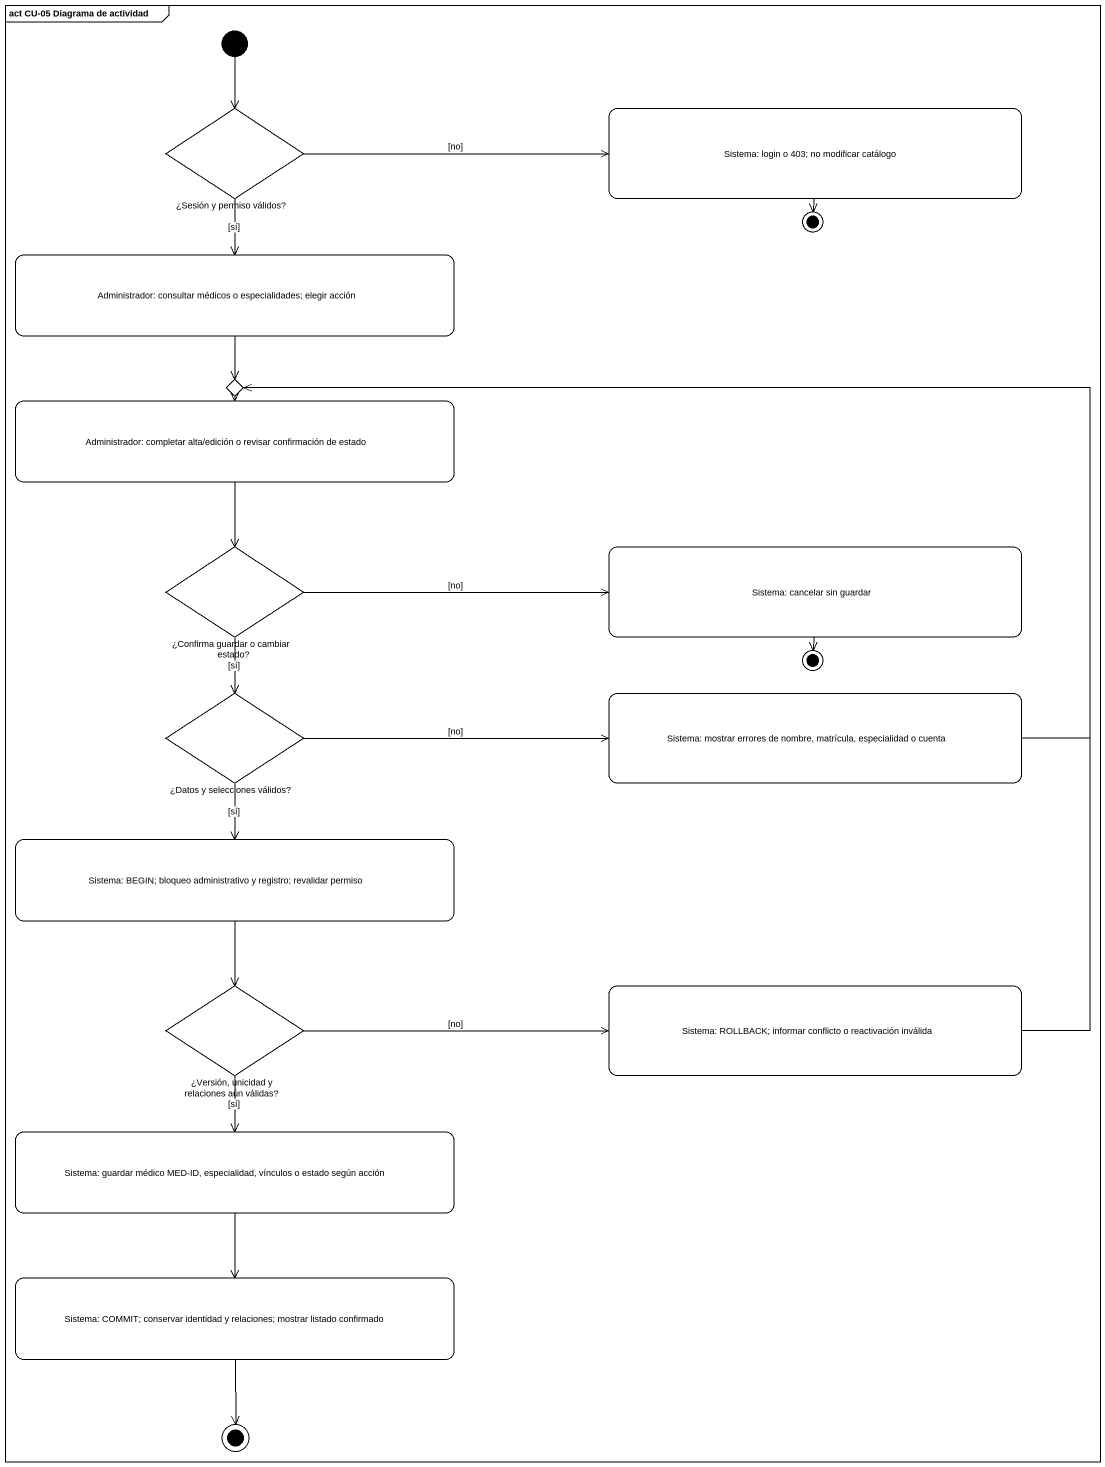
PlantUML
@startuml
mainframe act CU-05 Diagrama de actividad
hide empty description
state "¿Sesión y permiso válidos?" as Sesión_y_permiso_válidos <<choice>> #FFFFFF
state "Sistema: login o 403; no modificar catálogo" as Sistema_login_o_403_no #FFFFFF
state final1 <<end>> #FFFFFF
state "Administrador: consultar médicos o especialidades; elegir acción" as Administrador_consultar #FFFFFF
state "Administrador: completar alta/edición o revisar confirmación de estado" as Administrador_completar #FFFFFF
state choice1 <<choice>> #FFFFFF
state "¿Confirma guardar o cambiar estado?" as Confirma_guardar_o_cambiar <<choice>> #FFFFFF
state "Sistema: cancelar sin guardar" as Sistema_cancelar_sin_guardar #FFFFFF
state final2 <<end>> #FFFFFF
state "¿Datos y selecciones válidos?" as Datos_y_selecciones_válidos <<choice>> #FFFFFF
state "Sistema: mostrar errores de nombre, matrícula, especialidad o cuenta" as Sistema_mostrar_errores_de #FFFFFF
state "Sistema: BEGIN; bloqueo administrativo y registro; revalidar permiso" as Sistema_BEGIN_bloqueo #FFFFFF
state "¿Versión, unicidad y relaciones aún válidas?" as Versión_unicidad_y <<choice>> #FFFFFF
state "Sistema: ROLLBACK; informar conflicto o reactivación inválida" as Sistema_ROLLBACK_informar #FFFFFF
state "Sistema: guardar médico MED-ID, especialidad, vínculos o estado según acción" as Sistema_guardar_médico_MED #FFFFFF
state "Sistema: COMMIT; conservar identidad y relaciones; mostrar listado confirmado" as Sistema_COMMIT_conservar #FFFFFF
state final3 <<end>> #FFFFFF
[*] --> Sesión_y_permiso_válidos
Sesión_y_permiso_válidos -right-> Sistema_login_o_403_no : [no]
Sesión_y_permiso_válidos --> Administrador_consultar : [sí]
Sistema_login_o_403_no --> final1
Administrador_consultar --> choice1
Administrador_completar --> Confirma_guardar_o_cambiar
choice1 --> Administrador_completar
Confirma_guardar_o_cambiar -right-> Sistema_cancelar_sin_guardar : [no]
Confirma_guardar_o_cambiar --> Datos_y_selecciones_válidos : [sí]
Sistema_cancelar_sin_guardar --> final2
Datos_y_selecciones_válidos -right-> Sistema_mostrar_errores_de : [no]
Datos_y_selecciones_válidos --> Sistema_BEGIN_bloqueo : [sí]
Sistema_mostrar_errores_de -up-> choice1
Sistema_BEGIN_bloqueo --> Versión_unicidad_y
Versión_unicidad_y -right-> Sistema_ROLLBACK_informar : [no]
Versión_unicidad_y --> Sistema_guardar_médico_MED : [sí]
Sistema_ROLLBACK_informar -up-> choice1
Sistema_guardar_médico_MED --> Sistema_COMMIT_conservar
Sistema_COMMIT_conservar --> final3
@enduml
